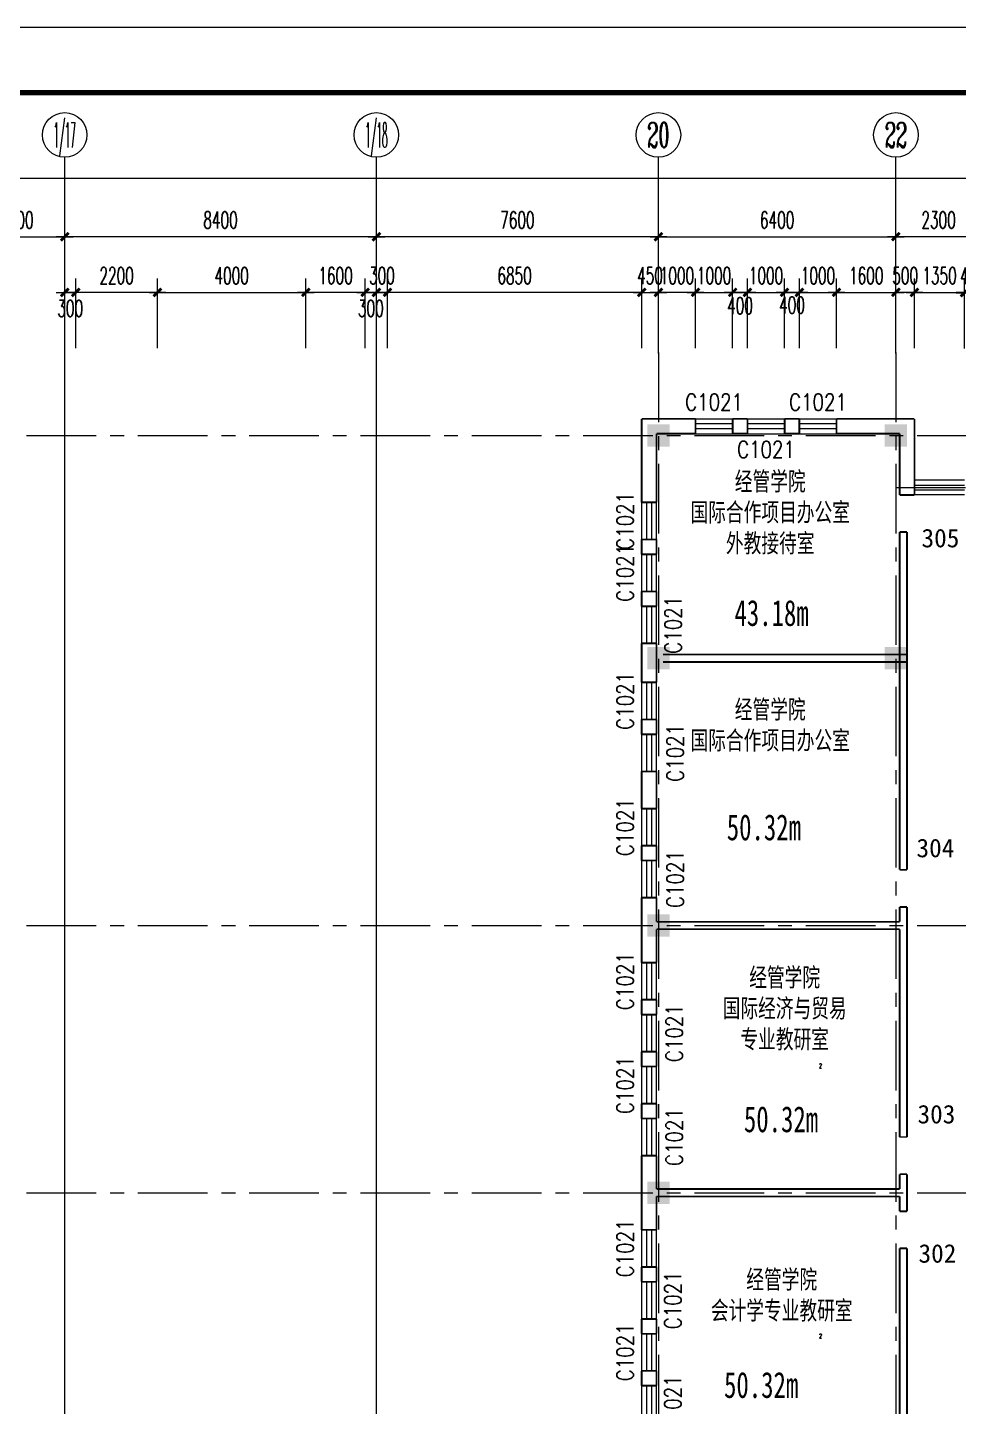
# Model space of a CAD drawing. Extents: x 2719331 to 3465925, y -270324 to -167476.
# Drawn here: x 3065738 to 3090823, y -206159 to -169011 of the extents above; entities that cross this region are included whole.
import ezdxf
from ezdxf.enums import TextEntityAlignment as Align

# ---------------------------------------------------------------- set-up
doc = ezdxf.new("R2010")
doc.units = 0
doc.header["$LTSCALE"] = 1500
doc.header["$MEASUREMENT"] = 0
doc.linetypes.add('CENTER', pattern=[2, 1.25, -0.25, 0.25, -0.25])
doc.layers.get('0').update_dxf_attribs({"linetype": 'CONTINUOUS', "lineweight": 0})
doc.layers.get('DEFPOINTS').update_dxf_attribs({"linetype": 'CONTINUOUS', "lineweight": 5})
for name, color, linetype, lineweight in [('AXIS', 7, 'CONTINUOUS', 5), ('AXIS_TEXT', 7, 'CONTINUOUS', 5), ('COLUMN', 7, 'CONTINUOUS', 5), ('DOTE', 7, 'CENTER', 5), ('PUB_TEXT', 7, 'CONTINUOUS', 5), ('U型玻璃', 7, 'CONTINUOUS', 5), ('WALL', 7, 'CONTINUOUS', 5), ('WINDOW', 7, 'CONTINUOUS', 5), ('WINDOW_TEXT', 7, 'CONTINUOUS', 5), ('我的', 7, 'CONTINUOUS', 5)]:
    doc.layers.add(name, color=color, linetype=linetype, lineweight=lineweight)
doc.layers.add('中文', color=4, linetype='CONTINUOUS')
doc.layers.add('地面', color=250, linetype='CONTINUOUS')
doc.styles.add('_SIMPLEX', font='SIMPLEX.shx', dxfattribs={"width": 0.6})
doc.styles.add('COMPLEX', font='COMPLEX')
doc.styles.add('DIM_FONT', font='romans.shx', dxfattribs={"width": 0.6})
doc.styles.add('HZ4', font='SimSun.ttf', dxfattribs={"width": 0.7, "height": 700})
doc.styles.add('SIMPLEX', font='SIMPLEX.SHX', dxfattribs={"width": 0.6})
doc.styles.get("Standard").update_dxf_attribs({"font": 'SIMHEI.TTF', "height": 1.2})
doc.dimstyles.new('DIMN150', dxfattribs={"dimscale": 1.5, "dimtxt": 300, "dimasz": 1, "dimexe": 250, "dimexo": 300, "dimgap": 150, "dimtad": 1, "dimdec": 0, "dimdsep": 46, "dimtxsty": 'DIM_FONT', "dimblk": '_DIMX', "dimcen": 2.5, "dimdle": 0.3, "dimclrd": 7, "dimclre": 256, "dimclrt": 256, "dimadec": 0, "dimazin": 0, "dimtfac": 1, "dimtdec": 0, "dimtix": 1, "dimtmove": 2, "dimatfit": 3, "dimldrblk": '_DIMX', "dimfxl": 1, "dimtvp": 1, "dimtolj": 1, "dimtzin": 0, "dimlwd": -1, "dimlwe": -1, "dimarcsym": 0})

# ---------------------------------------------------------------- blocks, each defined once
blk = doc.blocks.new('_FZH')
blk.add_solid([(0.5, -0.5), (-0.5, -0.5), (0.5, 0.5), (-0.5, 0.5)])
blk = doc.blocks.new('_WBLK')
for p, q in [((-0.5, 0.5), (0.5, 0.5)), ((0.5, 0.167), (-0.5, 0.167)), ((0.5, -0.167), (-0.5, -0.167)), ((-0.5, -0.5), (0.5, -0.5))]:
    blk.add_line(p, q)
at = {"layer": 'WINDOW_TEXT', "style": 'SIMPLEX', "flags": 9}
blk.add_attdef('A', text='', height=1, dxfattribs=at).set_placement((0, 1.5), align=Align.MIDDLE)
blk = doc.blocks.new('_AXISO')
blk.add_circle((0, 0), 0.5)
at = {"layer": 'AXIS_TEXT', "style": 'COMPLEX', "width": 1.041667}
blk.add_attdef('A', text='', height=0.56, dxfattribs=at).set_placement((-0.25, -0.28), (0.25, -0.28), align=Align.FIT)
blk = doc.blocks.new('_DIMX')
blk.add_line((-150, 0), (150, 0))
at = {"const_width": 50}
blk.add_lwpolyline([(-70, -70), (70, 70)], dxfattribs=at)
blk = doc.blocks.new('*D1503')
at = {"layer": 'DEFPOINTS', "color": 0, "lineweight": 25}
for p in [(3089138, -174645), (3082739, -177795), (3089138, -177795)]:
    blk.add_point(p, dxfattribs=at)
at = {"layer": '我的'}
for p, q in [((3082739, -177345), (3082739, -174270)), ((3089138, -177345), (3089138, -174270))]:
    blk.add_line(p, q, dxfattribs=at)
at = {"layer": '我的', "color": 7}
blk.add_line((3082740, -174645), (3089137, -174645), dxfattribs=at)
at = {"layer": '我的', "color": 7, "xscale": 1.5, "yscale": 1.5, "zscale": 1.5, "rotation": 180}
blk.add_blockref('_DIMX', (3082739, -174645), dxfattribs=at)
at = {"layer": '我的', "color": 7, "xscale": 1.5, "yscale": 1.5, "zscale": 1.5}
blk.add_blockref('_DIMX', (3089138, -174645), dxfattribs=at)
at = {"layer": '我的', "lineweight": 0, "insert": (3085938, -174195), "char_height": 450, "attachment_point": 5, "style": 'DIM_FONT'}
blk.add_mtext('\\A1;6400', dxfattribs=at)
blk = doc.blocks.new('*D1511')
at = {"layer": 'DEFPOINTS', "color": 0, "lineweight": 25}
for p in [(3120689, -173066), (3120689, -177412), (3063338, -177636)]:
    blk.add_point(p, dxfattribs=at)
at = {"layer": '我的'}
for p, q in [((3063338, -177186), (3063338, -172691)), ((3120689, -176962), (3120689, -172691))]:
    blk.add_line(p, q, dxfattribs=at)
at = {"layer": '我的', "color": 7}
blk.add_line((3063340, -173066), (3120687, -173066), dxfattribs=at)
at = {"layer": '我的', "color": 7, "xscale": 1.5, "yscale": 1.5, "zscale": 1.5, "rotation": 180}
blk.add_blockref('_DIMX', (3063338, -173066), dxfattribs=at)
at = {"layer": '我的', "color": 7, "xscale": 1.5, "yscale": 1.5, "zscale": 1.5}
blk.add_blockref('_DIMX', (3120689, -173066), dxfattribs=at)
at = {"layer": '我的', "lineweight": 0, "insert": (3093466, -172478), "char_height": 450, "attachment_point": 5, "style": 'DIM_FONT'}
blk.add_mtext('\\A1;57350', dxfattribs=at)
blk = doc.blocks.new('*D1513')
at = {"layer": 'DEFPOINTS', "color": 0, "lineweight": 25}
for p in [(3082738, -176145), (3082288, -178095), (3082738, -178095)]:
    blk.add_point(p, dxfattribs=at)
at = {"layer": '我的'}
for p, q in [((3082288, -177645), (3082288, -175770)), ((3082738, -177645), (3082738, -175770))]:
    blk.add_line(p, q, dxfattribs=at)
at = {"layer": '我的', "color": 7}
for p, q in [((3082287, -176145), (3082285, -176145)), ((3082288, -176145), (3082738, -176145)), ((3082740, -176145), (3082741, -176145))]:
    blk.add_line(p, q, dxfattribs=at)
at = {"layer": '我的', "color": 7, "xscale": 1.5, "yscale": 1.5, "zscale": 1.5}
blk.add_blockref('_DIMX', (3082288, -176145), dxfattribs=at)
at = {"layer": '我的', "color": 7, "xscale": 1.5, "yscale": 1.5, "zscale": 1.5, "rotation": 180}
blk.add_blockref('_DIMX', (3082738, -176145), dxfattribs=at)
at = {"layer": '我的', "lineweight": 0, "insert": (3082513, -175695), "char_height": 450, "attachment_point": 5, "style": 'DIM_FONT'}
blk.add_mtext('\\A1;450', dxfattribs=at)
blk = doc.blocks.new('*D1514')
at = {"layer": 'DEFPOINTS', "color": 0, "lineweight": 25}
for p in [(3084738, -176145), (3083738, -178095), (3084738, -178095)]:
    blk.add_point(p, dxfattribs=at)
at = {"layer": '我的'}
for p, q in [((3083738, -177645), (3083738, -175770)), ((3084738, -177645), (3084738, -175770))]:
    blk.add_line(p, q, dxfattribs=at)
at = {"layer": '我的', "color": 7}
for p, q in [((3083737, -176145), (3083735, -176145)), ((3083738, -176145), (3084738, -176145)), ((3084740, -176145), (3084741, -176145))]:
    blk.add_line(p, q, dxfattribs=at)
at = {"layer": '我的', "color": 7, "xscale": 1.5, "yscale": 1.5, "zscale": 1.5}
blk.add_blockref('_DIMX', (3083738, -176145), dxfattribs=at)
at = {"layer": '我的', "color": 7, "xscale": 1.5, "yscale": 1.5, "zscale": 1.5, "rotation": 180}
blk.add_blockref('_DIMX', (3084738, -176145), dxfattribs=at)
at = {"layer": '我的', "lineweight": 0, "insert": (3084238, -175695), "char_height": 450, "attachment_point": 5, "style": 'DIM_FONT'}
blk.add_mtext('\\A1;1000', dxfattribs=at)
blk = doc.blocks.new('*D1515')
at = {"layer": 'DEFPOINTS', "color": 0, "lineweight": 25}
for p in [(3085138, -176145), (3084738, -178095), (3085138, -178095)]:
    blk.add_point(p, dxfattribs=at)
at = {"layer": '我的'}
for p, q in [((3084738, -177645), (3084738, -175770)), ((3085138, -177645), (3085138, -175770))]:
    blk.add_line(p, q, dxfattribs=at)
at = {"layer": '我的', "color": 7}
for p, q in [((3084737, -176145), (3084735, -176145)), ((3084738, -176145), (3085138, -176145)), ((3085140, -176145), (3085141, -176145))]:
    blk.add_line(p, q, dxfattribs=at)
at = {"layer": '我的', "color": 7, "xscale": 1.5, "yscale": 1.5, "zscale": 1.5}
blk.add_blockref('_DIMX', (3084738, -176145), dxfattribs=at)
at = {"layer": '我的', "color": 7, "xscale": 1.5, "yscale": 1.5, "zscale": 1.5, "rotation": 180}
blk.add_blockref('_DIMX', (3085138, -176145), dxfattribs=at)
at = {"layer": '我的', "lineweight": 0, "insert": (3084938, -176505), "char_height": 450, "attachment_point": 5, "style": 'DIM_FONT'}
blk.add_mtext('\\A1;400', dxfattribs=at)
blk = doc.blocks.new('*D1516')
at = {"layer": 'DEFPOINTS', "color": 0, "lineweight": 25}
for p in [(3086138, -176145), (3085138, -178095), (3086138, -178095)]:
    blk.add_point(p, dxfattribs=at)
at = {"layer": '我的'}
for p, q in [((3085138, -177645), (3085138, -175770)), ((3086138, -177645), (3086138, -175770))]:
    blk.add_line(p, q, dxfattribs=at)
at = {"layer": '我的', "color": 7}
for p, q in [((3085137, -176145), (3085135, -176145)), ((3085138, -176145), (3086138, -176145)), ((3086140, -176145), (3086141, -176145))]:
    blk.add_line(p, q, dxfattribs=at)
at = {"layer": '我的', "color": 7, "xscale": 1.5, "yscale": 1.5, "zscale": 1.5}
blk.add_blockref('_DIMX', (3085138, -176145), dxfattribs=at)
at = {"layer": '我的', "color": 7, "xscale": 1.5, "yscale": 1.5, "zscale": 1.5, "rotation": 180}
blk.add_blockref('_DIMX', (3086138, -176145), dxfattribs=at)
at = {"layer": '我的', "lineweight": 0, "insert": (3085638, -175695), "char_height": 450, "attachment_point": 5, "style": 'DIM_FONT'}
blk.add_mtext('\\A1;1000', dxfattribs=at)
blk = doc.blocks.new('*D1517')
at = {"layer": 'DEFPOINTS', "color": 0, "lineweight": 25}
for p in [(3086538, -176145), (3086138, -178095), (3086538, -178095)]:
    blk.add_point(p, dxfattribs=at)
at = {"layer": '我的'}
for p, q in [((3086138, -177645), (3086138, -175770)), ((3086538, -177645), (3086538, -175770))]:
    blk.add_line(p, q, dxfattribs=at)
at = {"layer": '我的', "color": 7}
for p, q in [((3086137, -176145), (3086135, -176145)), ((3086138, -176145), (3086538, -176145)), ((3086540, -176145), (3086541, -176145))]:
    blk.add_line(p, q, dxfattribs=at)
at = {"layer": '我的', "color": 7, "xscale": 1.5, "yscale": 1.5, "zscale": 1.5}
blk.add_blockref('_DIMX', (3086138, -176145), dxfattribs=at)
at = {"layer": '我的', "color": 7, "xscale": 1.5, "yscale": 1.5, "zscale": 1.5, "rotation": 180}
blk.add_blockref('_DIMX', (3086538, -176145), dxfattribs=at)
at = {"layer": '我的', "lineweight": 0, "insert": (3086338, -176489), "char_height": 450, "attachment_point": 5, "style": 'DIM_FONT'}
blk.add_mtext('\\A1;400', dxfattribs=at)
blk = doc.blocks.new('*D1518')
at = {"layer": 'DEFPOINTS', "color": 0, "lineweight": 25}
for p in [(3087538, -176145), (3086538, -178095), (3087538, -178095)]:
    blk.add_point(p, dxfattribs=at)
at = {"layer": '我的'}
for p, q in [((3086538, -177645), (3086538, -175770)), ((3087538, -177645), (3087538, -175770))]:
    blk.add_line(p, q, dxfattribs=at)
at = {"layer": '我的', "color": 7}
for p, q in [((3086537, -176145), (3086535, -176145)), ((3086538, -176145), (3087538, -176145)), ((3087540, -176145), (3087541, -176145))]:
    blk.add_line(p, q, dxfattribs=at)
at = {"layer": '我的', "color": 7, "xscale": 1.5, "yscale": 1.5, "zscale": 1.5}
blk.add_blockref('_DIMX', (3086538, -176145), dxfattribs=at)
at = {"layer": '我的', "color": 7, "xscale": 1.5, "yscale": 1.5, "zscale": 1.5, "rotation": 180}
blk.add_blockref('_DIMX', (3087538, -176145), dxfattribs=at)
at = {"layer": '我的', "lineweight": 0, "insert": (3087038, -175695), "char_height": 450, "attachment_point": 5, "style": 'DIM_FONT'}
blk.add_mtext('\\A1;1000', dxfattribs=at)
blk = doc.blocks.new('*D1519')
at = {"layer": 'DEFPOINTS', "color": 0, "lineweight": 25}
for p in [(3089138, -176145), (3087538, -178095), (3089138, -178095)]:
    blk.add_point(p, dxfattribs=at)
at = {"layer": '我的'}
for p, q in [((3087538, -177645), (3087538, -175770)), ((3089138, -177645), (3089138, -175770))]:
    blk.add_line(p, q, dxfattribs=at)
at = {"layer": '我的', "color": 7}
blk.add_line((3087540, -176145), (3089137, -176145), dxfattribs=at)
at = {"layer": '我的', "color": 7, "xscale": 1.5, "yscale": 1.5, "zscale": 1.5, "rotation": 180}
blk.add_blockref('_DIMX', (3087538, -176145), dxfattribs=at)
at = {"layer": '我的', "color": 7, "xscale": 1.5, "yscale": 1.5, "zscale": 1.5}
blk.add_blockref('_DIMX', (3089138, -176145), dxfattribs=at)
at = {"layer": '我的', "lineweight": 0, "insert": (3088338, -175695), "char_height": 450, "attachment_point": 5, "style": 'DIM_FONT'}
blk.add_mtext('\\A1;1600', dxfattribs=at)
blk = doc.blocks.new('*D1550')
at = {"layer": 'DEFPOINTS', "color": 0, "lineweight": 25}
for p in [(3082738, -176145), (3082738, -178095), (3083738, -178095)]:
    blk.add_point(p, dxfattribs=at)
at = {"layer": '我的'}
for p, q in [((3082738, -177645), (3082738, -175770)), ((3083738, -177645), (3083738, -175770))]:
    blk.add_line(p, q, dxfattribs=at)
at = {"layer": '我的', "color": 7}
for p, q in [((3082737, -176145), (3082735, -176145)), ((3083738, -176145), (3082738, -176145)), ((3083740, -176145), (3083741, -176145))]:
    blk.add_line(p, q, dxfattribs=at)
at = {"layer": '我的', "color": 7, "xscale": 1.5, "yscale": 1.5, "zscale": 1.5}
blk.add_blockref('_DIMX', (3082738, -176145), dxfattribs=at)
at = {"layer": '我的', "color": 7, "xscale": 1.5, "yscale": 1.5, "zscale": 1.5, "rotation": 180}
blk.add_blockref('_DIMX', (3083738, -176145), dxfattribs=at)
at = {"layer": '我的', "lineweight": 0, "insert": (3083238, -175695), "char_height": 450, "attachment_point": 5, "style": 'DIM_FONT'}
blk.add_mtext('\\A1;1000', dxfattribs=at)
blk = doc.blocks.new('*D1558')
at = {"layer": 'DEFPOINTS', "color": 0, "lineweight": 25}
for p in [(3089138, -174645), (3089138, -177795), (3091439, -177795)]:
    blk.add_point(p, dxfattribs=at)
at = {"layer": '我的'}
for p, q in [((3089138, -177345), (3089138, -174270)), ((3091439, -177345), (3091439, -174270))]:
    blk.add_line(p, q, dxfattribs=at)
at = {"layer": '我的', "color": 7}
blk.add_line((3091437, -174645), (3089140, -174645), dxfattribs=at)
at = {"layer": '我的', "color": 7, "xscale": 1.5, "yscale": 1.5, "zscale": 1.5, "rotation": 180}
blk.add_blockref('_DIMX', (3089138, -174645), dxfattribs=at)
at = {"layer": '我的', "color": 7, "xscale": 1.5, "yscale": 1.5, "zscale": 1.5}
blk.add_blockref('_DIMX', (3091439, -174645), dxfattribs=at)
at = {"layer": '我的', "lineweight": 0, "insert": (3090288, -174195), "char_height": 450, "attachment_point": 5, "style": 'DIM_FONT'}
blk.add_mtext('\\A1;2300', dxfattribs=at)
blk = doc.blocks.new('*D1209')
at = {"layer": 'DEFPOINTS', "color": 0, "lineweight": 25}
for p in [(3089139, -176145), (3089139, -178095), (3089639, -178095)]:
    blk.add_point(p, dxfattribs=at)
at = {"layer": '我的'}
for p, q in [((3089139, -177645), (3089139, -175770)), ((3089639, -177645), (3089639, -175770))]:
    blk.add_line(p, q, dxfattribs=at)
at = {"layer": '我的', "color": 7}
for p, q in [((3089137, -176145), (3089136, -176145)), ((3089639, -176145), (3089139, -176145)), ((3089640, -176145), (3089642, -176145))]:
    blk.add_line(p, q, dxfattribs=at)
at = {"layer": '我的', "color": 7, "xscale": 1.5, "yscale": 1.5, "zscale": 1.5}
blk.add_blockref('_DIMX', (3089139, -176145), dxfattribs=at)
at = {"layer": '我的', "color": 7, "xscale": 1.5, "yscale": 1.5, "zscale": 1.5, "rotation": 180}
blk.add_blockref('_DIMX', (3089639, -176145), dxfattribs=at)
at = {"layer": '我的', "lineweight": 0, "insert": (3089389, -175695), "char_height": 450, "attachment_point": 5, "style": 'DIM_FONT'}
blk.add_mtext('\\A1;500', dxfattribs=at)
blk = doc.blocks.new('*D1210')
at = {"layer": 'DEFPOINTS', "color": 0, "lineweight": 25}
for p in [(3090989, -176145), (3089639, -178095), (3090989, -178103)]:
    blk.add_point(p, dxfattribs=at)
at = {"layer": '我的'}
for p, q in [((3089639, -177645), (3089639, -175770)), ((3090989, -177653), (3090989, -175770))]:
    blk.add_line(p, q, dxfattribs=at)
at = {"layer": '我的', "color": 7}
for p, q in [((3089637, -176145), (3089636, -176145)), ((3089639, -176145), (3090989, -176145)), ((3090990, -176145), (3090992, -176145))]:
    blk.add_line(p, q, dxfattribs=at)
at = {"layer": '我的', "color": 7, "xscale": 1.5, "yscale": 1.5, "zscale": 1.5}
blk.add_blockref('_DIMX', (3089639, -176145), dxfattribs=at)
at = {"layer": '我的', "color": 7, "xscale": 1.5, "yscale": 1.5, "zscale": 1.5, "rotation": 180}
blk.add_blockref('_DIMX', (3090989, -176145), dxfattribs=at)
at = {"layer": '我的', "lineweight": 0, "insert": (3090314, -175695), "char_height": 450, "attachment_point": 5, "style": 'DIM_FONT'}
blk.add_mtext('\\A1;1350', dxfattribs=at)
blk = doc.blocks.new('*D1211')
at = {"layer": 'DEFPOINTS', "color": 0, "lineweight": 25}
for p in [(3090989, -176153), (3090989, -178103), (3091439, -178103)]:
    blk.add_point(p, dxfattribs=at)
at = {"layer": '我的'}
for p, q in [((3090989, -177653), (3090989, -175778)), ((3091439, -177653), (3091439, -175778))]:
    blk.add_line(p, q, dxfattribs=at)
at = {"layer": '我的', "color": 7}
for p, q in [((3090987, -176153), (3090986, -176153)), ((3091439, -176153), (3090989, -176153)), ((3091440, -176153), (3091442, -176153))]:
    blk.add_line(p, q, dxfattribs=at)
at = {"layer": '我的', "color": 7, "xscale": 1.5, "yscale": 1.5, "zscale": 1.5}
blk.add_blockref('_DIMX', (3090989, -176153), dxfattribs=at)
at = {"layer": '我的', "color": 7, "xscale": 1.5, "yscale": 1.5, "zscale": 1.5, "rotation": 180}
blk.add_blockref('_DIMX', (3091439, -176153), dxfattribs=at)
at = {"layer": '我的', "lineweight": 0, "insert": (3091214, -175703), "char_height": 450, "attachment_point": 5, "style": 'DIM_FONT'}
blk.add_mtext('\\A1;450', dxfattribs=at)
blk = doc.blocks.new('*D787')
at = {"layer": 'DEFPOINTS', "color": 0, "lineweight": 25}
for p in [(3066738, -174645), (3064138, -177795), (3066738, -177795)]:
    blk.add_point(p, dxfattribs=at)
at = {"layer": '我的'}
for p, q in [((3064138, -177345), (3064138, -174270)), ((3066738, -177345), (3066738, -174270))]:
    blk.add_line(p, q, dxfattribs=at)
at = {"layer": '我的', "color": 7}
blk.add_line((3064140, -174645), (3066737, -174645), dxfattribs=at)
at = {"layer": '我的', "color": 7, "xscale": 1.5, "yscale": 1.5, "zscale": 1.5, "rotation": 180}
blk.add_blockref('_DIMX', (3064138, -174645), dxfattribs=at)
at = {"layer": '我的', "color": 7, "xscale": 1.5, "yscale": 1.5, "zscale": 1.5}
blk.add_blockref('_DIMX', (3066738, -174645), dxfattribs=at)
at = {"layer": '我的', "lineweight": 0, "insert": (3065438, -174195), "char_height": 450, "attachment_point": 5, "style": 'DIM_FONT'}
blk.add_mtext('\\A1;2600', dxfattribs=at)
blk = doc.blocks.new('*D788')
at = {"layer": 'DEFPOINTS', "color": 0, "lineweight": 25}
for p in [(3075438, -176145), (3075438, -178095), (3082288, -178095)]:
    blk.add_point(p, dxfattribs=at)
at = {"layer": '我的'}
for p, q in [((3075438, -177645), (3075438, -175770)), ((3082288, -177645), (3082288, -175770))]:
    blk.add_line(p, q, dxfattribs=at)
at = {"layer": '我的', "color": 7}
blk.add_line((3082287, -176145), (3075440, -176145), dxfattribs=at)
at = {"layer": '我的', "color": 7, "xscale": 1.5, "yscale": 1.5, "zscale": 1.5}
for p, rotation in [((3075438, -176145), 179.9999999999902), ((3082288, -176145), 359.9999999999902)]:
    blk.add_blockref('_DIMX', p, dxfattribs=dict(at, rotation=rotation))
at = {"layer": '我的', "lineweight": 0, "insert": (3078863, -175695), "char_height": 450, "attachment_point": 5, "style": 'DIM_FONT'}
blk.add_mtext('\\A1;6850', dxfattribs=at)
blk = doc.blocks.new('*D789')
at = {"layer": 'DEFPOINTS', "color": 0, "lineweight": 25}
for p in [(3073238, -176145), (3069238, -178095), (3073238, -178095)]:
    blk.add_point(p, dxfattribs=at)
at = {"layer": '我的'}
for p, q in [((3069238, -177645), (3069238, -175770)), ((3073238, -177645), (3073238, -175770))]:
    blk.add_line(p, q, dxfattribs=at)
at = {"layer": '我的', "color": 7}
blk.add_line((3069240, -176145), (3073237, -176145), dxfattribs=at)
at = {"layer": '我的', "color": 7, "xscale": 1.5, "yscale": 1.5, "zscale": 1.5, "rotation": 180}
blk.add_blockref('_DIMX', (3069238, -176145), dxfattribs=at)
at = {"layer": '我的', "color": 7, "xscale": 1.5, "yscale": 1.5, "zscale": 1.5}
blk.add_blockref('_DIMX', (3073238, -176145), dxfattribs=at)
at = {"layer": '我的', "lineweight": 0, "insert": (3071238, -175695), "char_height": 450, "attachment_point": 5, "style": 'DIM_FONT'}
blk.add_mtext('\\A1;4000', dxfattribs=at)
blk = doc.blocks.new('*D790')
at = {"layer": 'DEFPOINTS', "color": 0, "lineweight": 25}
for p in [(3066738, -176145), (3066738, -178095), (3067038, -178095)]:
    blk.add_point(p, dxfattribs=at)
at = {"layer": '我的'}
for p, q in [((3066738, -177645), (3066738, -175770)), ((3067038, -177645), (3067038, -175770))]:
    blk.add_line(p, q, dxfattribs=at)
at = {"layer": '我的', "color": 7}
for p, q in [((3066737, -176145), (3066735, -176145)), ((3067038, -176145), (3066738, -176145)), ((3067040, -176145), (3067041, -176145))]:
    blk.add_line(p, q, dxfattribs=at)
at = {"layer": '我的', "color": 7, "xscale": 1.5, "yscale": 1.5, "zscale": 1.5}
for p, rotation in [((3066738, -176145), 0.0007929810686319507), ((3067038, -176145), 180.0007929810687)]:
    blk.add_blockref('_DIMX', p, dxfattribs=dict(at, rotation=rotation))
at = {"layer": '我的', "lineweight": 0, "insert": (3066888, -176577), "char_height": 450, "attachment_point": 5, "rotation": 0.0008, "style": 'DIM_FONT'}
blk.add_mtext('\\A1;300', dxfattribs=at)
blk = doc.blocks.new('*D791')
at = {"layer": 'DEFPOINTS', "color": 0, "lineweight": 25}
for p in [(3067038, -176145), (3067038, -178095), (3069238, -178095)]:
    blk.add_point(p, dxfattribs=at)
at = {"layer": '我的'}
for p, q in [((3067038, -177645), (3067038, -175770)), ((3069238, -177645), (3069238, -175770))]:
    blk.add_line(p, q, dxfattribs=at)
at = {"layer": '我的', "color": 7}
blk.add_line((3069237, -176145), (3067040, -176145), dxfattribs=at)
at = {"layer": '我的', "color": 7, "xscale": 1.5, "yscale": 1.5, "zscale": 1.5}
for p, rotation in [((3067038, -176145), 179.9999958424013), ((3069238, -176145), 359.9999958424013)]:
    blk.add_blockref('_DIMX', p, dxfattribs=dict(at, rotation=rotation))
at = {"layer": '我的', "lineweight": 0, "insert": (3068138, -175695), "char_height": 450, "attachment_point": 5, "rotation": 360, "style": 'DIM_FONT'}
blk.add_mtext('\\A1;2200', dxfattribs=at)
blk = doc.blocks.new('*D792')
at = {"layer": 'DEFPOINTS', "color": 0, "lineweight": 25}
for p in [(3073238, -176145), (3073238, -178095), (3074838, -178095)]:
    blk.add_point(p, dxfattribs=at)
at = {"layer": '我的'}
for p, q in [((3073238, -177645), (3073238, -175770)), ((3074838, -177645), (3074838, -175770))]:
    blk.add_line(p, q, dxfattribs=at)
at = {"layer": '我的', "color": 7}
blk.add_line((3074837, -176145), (3073240, -176145), dxfattribs=at)
at = {"layer": '我的', "color": 7, "xscale": 1.5, "yscale": 1.5, "zscale": 1.5}
for p, rotation in [((3073238, -176145), 179.9999999999833), ((3074838, -176145), 359.9999999999833)]:
    blk.add_blockref('_DIMX', p, dxfattribs=dict(at, rotation=rotation))
at = {"layer": '我的', "lineweight": 0, "insert": (3074038, -175695), "char_height": 450, "attachment_point": 5, "style": 'DIM_FONT'}
blk.add_mtext('\\A1;1600', dxfattribs=at)
blk = doc.blocks.new('*D793')
at = {"layer": 'DEFPOINTS', "color": 0, "lineweight": 25}
for p in [(3075138, -176145), (3074838, -178095), (3075138, -178095)]:
    blk.add_point(p, dxfattribs=at)
at = {"layer": '我的'}
for p, q in [((3074838, -177645), (3074838, -175770)), ((3075138, -177645), (3075138, -175770))]:
    blk.add_line(p, q, dxfattribs=at)
at = {"layer": '我的', "color": 7}
for p, q in [((3074837, -176145), (3074835, -176145)), ((3074838, -176145), (3075138, -176145)), ((3075140, -176145), (3075141, -176145))]:
    blk.add_line(p, q, dxfattribs=at)
at = {"layer": '我的', "color": 7, "xscale": 1.5, "yscale": 1.5, "zscale": 1.5}
blk.add_blockref('_DIMX', (3074838, -176145), dxfattribs=at)
at = {"layer": '我的', "color": 7, "xscale": 1.5, "yscale": 1.5, "zscale": 1.5, "rotation": 180}
blk.add_blockref('_DIMX', (3075138, -176145), dxfattribs=at)
at = {"layer": '我的', "lineweight": 0, "insert": (3074988, -176577), "char_height": 450, "attachment_point": 5, "style": 'DIM_FONT'}
blk.add_mtext('\\A1;300', dxfattribs=at)
blk = doc.blocks.new('*D794')
at = {"layer": 'DEFPOINTS', "color": 0, "lineweight": 25}
for p in [(3075138, -176145), (3075138, -178095), (3075438, -178095)]:
    blk.add_point(p, dxfattribs=at)
at = {"layer": '我的'}
for p, q in [((3075138, -177645), (3075138, -175770)), ((3075438, -177645), (3075438, -175770))]:
    blk.add_line(p, q, dxfattribs=at)
at = {"layer": '我的', "color": 7}
for p, q in [((3075137, -176145), (3075135, -176145)), ((3075438, -176145), (3075138, -176145)), ((3075440, -176145), (3075441, -176145))]:
    blk.add_line(p, q, dxfattribs=at)
at = {"layer": '我的', "color": 7, "xscale": 1.5, "yscale": 1.5, "zscale": 1.5}
for p, rotation in [((3075138, -176145), 359.9999999998888), ((3075438, -176145), 179.9999999998889)]:
    blk.add_blockref('_DIMX', p, dxfattribs=dict(at, rotation=rotation))
at = {"layer": '我的', "lineweight": 0, "insert": (3075288, -175695), "char_height": 450, "attachment_point": 5, "style": 'DIM_FONT'}
blk.add_mtext('\\A1;300', dxfattribs=at)
blk = doc.blocks.new('*D795')
at = {"layer": 'DEFPOINTS', "color": 0, "lineweight": 25}
for p in [(3075138, -174645), (3075138, -177795), (3082738, -177795)]:
    blk.add_point(p, dxfattribs=at)
at = {"layer": '我的'}
for p, q in [((3075138, -177345), (3075138, -174270)), ((3082738, -177345), (3082738, -174270))]:
    blk.add_line(p, q, dxfattribs=at)
at = {"layer": '我的', "color": 7}
blk.add_line((3082737, -174645), (3075140, -174645), dxfattribs=at)
at = {"layer": '我的', "color": 7, "xscale": 1.5, "yscale": 1.5, "zscale": 1.5, "rotation": 180}
blk.add_blockref('_DIMX', (3075138, -174645), dxfattribs=at)
at = {"layer": '我的', "color": 7, "xscale": 1.5, "yscale": 1.5, "zscale": 1.5}
blk.add_blockref('_DIMX', (3082738, -174645), dxfattribs=at)
at = {"layer": '我的', "lineweight": 0, "insert": (3078938, -174195), "char_height": 450, "attachment_point": 5, "style": 'DIM_FONT'}
blk.add_mtext('\\A1;7600', dxfattribs=at)
blk = doc.blocks.new('*D796')
at = {"layer": 'DEFPOINTS', "color": 0, "lineweight": 25}
for p in [(3066738, -174645), (3066738, -177795), (3075138, -177795)]:
    blk.add_point(p, dxfattribs=at)
at = {"layer": '我的'}
for p, q in [((3066738, -177345), (3066738, -174270)), ((3075138, -177345), (3075138, -174270))]:
    blk.add_line(p, q, dxfattribs=at)
at = {"layer": '我的', "color": 7}
blk.add_line((3075137, -174645), (3066740, -174645), dxfattribs=at)
at = {"layer": '我的', "color": 7, "xscale": 1.5, "yscale": 1.5, "zscale": 1.5, "rotation": 180}
blk.add_blockref('_DIMX', (3066738, -174645), dxfattribs=at)
at = {"layer": '我的', "color": 7, "xscale": 1.5, "yscale": 1.5, "zscale": 1.5}
blk.add_blockref('_DIMX', (3075138, -174645), dxfattribs=at)
at = {"layer": '我的', "lineweight": 0, "insert": (3070938, -174195), "char_height": 450, "attachment_point": 5, "style": 'DIM_FONT'}
blk.add_mtext('\\A1;8400', dxfattribs=at)

msp = doc.modelspace()

# ---------------------------------------------------------------- linework, layer by layer
at = {"layer": 'AXIS', "color": 250}
msp.add_lwpolyline([(3022485, -169010.7), (3022485, -270324.1), (3159205.6, -270324.1), (3159205.6, -169010.7)], close=True, dxfattribs=at)
at = {"layer": 'AXIS', "color": 0, "const_width": 140.2}
msp.add_lwpolyline([(3024237.9, -170763.5), (3024237.9, -268571.3), (3157452.7, -268571.3), (3157452.7, -170763.5)], close=True, dxfattribs=at)
at = {"layer": 'DOTE', "lineweight": 0}
for p, q in [((3082738.2, -177768.4), (3082738.2, -216274.1)), ((3089138.2, -177768.4), (3089138.2, -186002)), ((3089138.2, -177768.4), (3089138.2, -222501.7)), ((3056712.2, -180002), (3126057, -180002)), ((3089138.2, -181402), (3092938.2, -181402)), ((3056712.2, -193202), (3126057, -193202)), ((3056712.2, -200402), (3126057, -200402))]:
    msp.add_line(p, q, dxfattribs=at)
at = {"layer": 'U型玻璃', "lineweight": 0}
for p, q in [((3090988.2, -181202), (3089638.2, -181202)), ((3089638.2, -181335.3), (3090988.2, -181335.3)), ((3089638.2, -181468.7), (3090988.2, -181468.7)), ((3090988.2, -181602), (3089638.2, -181602))]:
    msp.add_line(p, q, dxfattribs=at)
at = {"layer": 'WALL', "lineweight": 0}
msp.add_line((3089438.2, -198902), (3089238.2, -198902), dxfattribs=at)
at = {"layer": 'WALL', "lineweight": 0, "const_width": 50}
for points in [[(3082288.2, -179552), (3083738.2, -179552)], [(3082288.2, -181802), (3082288.2, -179552)], [(3083738.2, -179552), (3083738.2, -179952)], [(3084738.2, -179552), (3084738.2, -179952)], [(3084738.2, -179552), (3085138.2, -179552)], [(3085138.2, -179552), (3085138.2, -179952)], [(3086138.2, -179552), (3086138.2, -179952)], [(3086138.2, -179552), (3086538.2, -179552)], [(3086538.2, -179552), (3086538.2, -179952)], [(3087538.2, -179552), (3087538.2, -179952)], [(3087538.2, -179552), (3089638.2, -179552)], [(3089638.2, -181602), (3089638.2, -179552)], [(3082688.2, -179952), (3083738.2, -179952)], [(3082688.2, -179952), (3082688.2, -181802)], [(3084738.2, -179952), (3085138.2, -179952)], [(3086138.2, -179952), (3086538.2, -179952)], [(3087538.2, -179952), (3089238.2, -179952)], [(3089238.2, -181602), (3089238.2, -179952)], [(3089638.2, -181202), (3089638.2, -181602)], [(3089638.2, -181602), (3089238.2, -181602)], [(3082288.2, -181802), (3082688.2, -181802)], [(3089438.2, -182602), (3089238.2, -182602)], [(3089238.2, -191702), (3089238.2, -182602)], [(3089438.2, -182602), (3089438.2, -191702)], [(3082288.2, -182802), (3082688.2, -182802)], [(3082288.2, -183202), (3082288.2, -182802)], [(3082688.2, -182802), (3082688.2, -183202)], [(3082288.2, -183202), (3082688.2, -183202)], [(3082288.2, -184202), (3082688.2, -184202)], [(3082288.2, -184602), (3082288.2, -184202)], [(3082688.2, -184202), (3082688.2, -184602)], [(3082688.2, -184602), (3082288.2, -184602)], [(3082288.2, -186652.1), (3082288.2, -185602)], [(3082688.2, -185602), (3082288.2, -185602)], [(3082688.2, -185602), (3082688.2, -186652.1)], [(3089415.5, -185902), (3082865.5, -185902)], [(3089415.5, -186102), (3082865.5, -186102)], [(3082288.2, -186652.1), (3082688.2, -186652.1)], [(3082288.2, -187652.1), (3082688.2, -187652.1)], [(3082288.2, -188052.1), (3082288.2, -187652.1)], [(3082688.2, -187652.1), (3082688.2, -188052.1)], [(3082288.2, -188052.1), (3082688.2, -188052.1)], [(3082288.2, -189052.1), (3082688.2, -189052.1)], [(3082288.2, -190052.1), (3082288.2, -189052.1)], [(3082688.2, -189052.1), (3082688.2, -190052.1)], [(3082688.2, -190052.1), (3082288.2, -190052.1)], [(3082688.2, -191052.1), (3082288.2, -191052.1)], [(3082288.2, -191452.1), (3082288.2, -191052.1)], [(3082688.2, -191052.1), (3082688.2, -191452.1)], [(3082688.2, -191452.1), (3082288.2, -191452.1)], [(3089438.2, -191702), (3089238.2, -191702)], [(3082688.2, -192452.1), (3082288.2, -192452.1)], [(3082288.2, -194202), (3082288.2, -192452.1)], [(3082688.2, -192452.1), (3082688.2, -193102)], [(3089438.2, -192702), (3089238.2, -192702)], [(3089238.2, -193102), (3089238.2, -192702)], [(3089438.2, -192702), (3089438.2, -198902)], [(3089238.2, -193102), (3082688.2, -193102)], [(3082688.2, -193302), (3082688.2, -194202)], [(3089238.2, -193302), (3082688.2, -193302)], [(3089238.2, -198902), (3089238.2, -193302)], [(3082688.2, -194202), (3082288.2, -194202)], [(3082688.2, -195202), (3082288.2, -195202)], [(3082288.2, -195602), (3082288.2, -195202)], [(3082688.2, -195202), (3082688.2, -195602)], [(3082688.2, -195602), (3082288.2, -195602)], [(3082688.2, -196602), (3082288.2, -196602)], [(3082288.2, -197002), (3082288.2, -196602)], [(3082688.2, -196602), (3082688.2, -197002)], [(3082688.2, -197002), (3082288.2, -197002)], [(3082688.2, -198002), (3082288.2, -198002)], [(3082288.2, -198402), (3082288.2, -198002)], [(3082688.2, -198002), (3082688.2, -198402)], [(3082688.2, -198402), (3082288.2, -198402)], [(3082688.2, -199402), (3082288.2, -199402)], [(3082288.2, -201402), (3082288.2, -199402)], [(3082688.2, -199402), (3082688.2, -200302)], [(3089438.2, -199902), (3089238.2, -199902)], [(3089238.2, -200302), (3089238.2, -199902)], [(3089438.2, -199902), (3089438.2, -200902)], [(3089238.2, -200302), (3082688.2, -200302)], [(3082688.2, -200502), (3082688.2, -201402)], [(3082688.2, -200502), (3089238.2, -200502)], [(3089238.2, -200902), (3089238.2, -200502)], [(3089438.2, -200902), (3089238.2, -200902)], [(3082688.2, -201402), (3082288.2, -201402)], [(3089438.2, -201902), (3089238.2, -201902)], [(3089238.2, -207502), (3089238.2, -201902)], [(3089438.2, -208102.1), (3089438.2, -201902)], [(3082688.2, -202402), (3082288.2, -202402)], [(3082288.2, -202802), (3082288.2, -202402)], [(3082688.2, -202402), (3082688.2, -202802)], [(3082688.2, -202802), (3082288.2, -202802)], [(3082688.2, -203802), (3082288.2, -203802)], [(3082288.2, -204202), (3082288.2, -203802)], [(3082688.2, -203802), (3082688.2, -204202)], [(3082688.2, -204202), (3082288.2, -204202)], [(3082688.2, -205202), (3082288.2, -205202)], [(3082288.2, -205602), (3082288.2, -205202)], [(3082688.2, -205202), (3082688.2, -205602)], [(3082688.2, -205602), (3082288.2, -205602)]]:
    msp.add_lwpolyline(points, dxfattribs=at)
at = {"layer": '我的', "lineweight": 0}
for p, q in [((3066738.3, -177795.3), (3066738.2, -172502.4)), ((3075138.3, -177795.3), (3075138.2, -172502.4)), ((3082738.6, -177795.3), (3082738.5, -172502.4)), ((3089138.6, -177795.3), (3089138.5, -172502.4)), ((3066738.2, -222297.7), (3066738.2, -175313.3)), ((3075138.2, -218502), (3075138.2, -176145.3))]:
    msp.add_line(p, q, dxfattribs=at)

# ---------------------------------------------------------------- block references
at = {"layer": 'AXIS', "lineweight": 0}
ref = msp.add_blockref('_AXISO', (3066738.2, -171902.4), dxfattribs=dict(at, xscale=1200, yscale=1200, zscale=1200))
ref.add_attrib('A', '1/17', dxfattribs={"layer": 'AXIS_TEXT', "height": 672, "style": 'COMPLEX', "width": 0.284091}).set_placement((3066438.2, -172238.4), (3067038.2, -172238.4), align=Align.FIT)
ref = msp.add_blockref('_AXISO', (3075138.2, -171902.4), dxfattribs=dict(at, xscale=1200, yscale=1200, zscale=1200))
ref.add_attrib('A', '1/18', dxfattribs={"layer": 'AXIS_TEXT', "height": 672, "style": 'COMPLEX', "width": 0.284091}).set_placement((3074838.2, -172238.4), (3075438.2, -172238.4), align=Align.FIT)
ref = msp.add_blockref('_AXISO', (3082738.5, -171902.4), dxfattribs=dict(at, xscale=1200, yscale=1200, zscale=1200))
ref.add_attrib('A', '20', dxfattribs={"layer": 'AXIS_TEXT', "height": 672, "style": 'COMPLEX', "width": 0.551471}).set_placement((3082438.5, -172238.4), (3083038.5, -172238.4), align=Align.FIT)
ref = msp.add_blockref('_AXISO', (3089138.5, -171902.4), dxfattribs=dict(at, xscale=1200, yscale=1200, zscale=1200))
ref.add_attrib('A', '22', dxfattribs={"layer": 'AXIS_TEXT', "height": 672, "style": 'COMPLEX', "width": 0.551471}).set_placement((3088838.5, -172238.4), (3089438.5, -172238.4), align=Align.FIT)
at = {"layer": 'COLUMN', "lineweight": 0, "yscale": 600, "zscale": 600}
for p, xscale in [((3082738.2, -180002), 600), ((3089138.2, -180002), -600), ((3082738.2, -186002), 600), ((3089138.2, -186002), -600), ((3082738.2, -193202), 600), ((3082738.2, -200402), 600)]:
    msp.add_blockref('_FZH', p, dxfattribs=dict(at, xscale=xscale))
at = {"layer": 'WINDOW', "lineweight": 0}
ref = msp.add_blockref('_WBLK', (3084238.2, -179752), dxfattribs=dict(at, xscale=1000, yscale=399.9991050352691, zscale=1000))
ref.add_attrib('A', 'C1021', dxfattribs={"layer": 'WINDOW_TEXT', "height": 450, "style": '_SIMPLEX', "width": 0.8, "flags": 8}).set_placement((3084238.2, -179102), align=Align.MIDDLE)
ref = msp.add_blockref('_WBLK', (3087038.2, -179752), dxfattribs=dict(at, xscale=1000, yscale=399.999105035793, zscale=1000))
ref.add_attrib('A', 'C1021', dxfattribs={"layer": 'WINDOW_TEXT', "height": 450, "style": '_SIMPLEX', "width": 0.8, "flags": 8}).set_placement((3087038.2, -179102), align=Align.MIDDLE)
ref = msp.add_blockref('_WBLK', (3085638.2, -179752), dxfattribs=dict(at, xscale=1000, yscale=399.999105035793, zscale=1000))
ref.add_attrib('A', 'C1021', dxfattribs={"layer": 'WINDOW_TEXT', "height": 450, "style": '_SIMPLEX', "width": 0.8, "flags": 8}).set_placement((3085638.2, -180378), align=Align.MIDDLE)
ref = msp.add_blockref('_WBLK', (3082488.2, -182302), dxfattribs=dict(at, xscale=1000, yscale=399.9999999902211, zscale=1000, rotation=90))
ref.add_attrib('A', 'C1021', dxfattribs={"layer": 'WINDOW_TEXT', "height": 450, "rotation": 90, "style": '_SIMPLEX', "width": 0.8, "flags": 8}).set_placement((3081838.2, -182302), align=Align.MIDDLE)
ref = msp.add_blockref('_WBLK', (3082488.2, -183702), dxfattribs=dict(at, xscale=1000, yscale=399.9999999906867, zscale=1000, rotation=90))
ref.add_attrib('A', 'C1021', dxfattribs={"layer": 'WINDOW_TEXT', "height": 450, "rotation": 90, "style": '_SIMPLEX', "width": 0.8, "flags": 8}).set_placement((3081838.2, -183702), align=Align.MIDDLE)
ref = msp.add_blockref('_WBLK', (3082488.2, -185102), dxfattribs=dict(at, xscale=1000, yscale=399.9999999236315, zscale=1000, rotation=90))
ref.add_attrib('A', 'C1021', dxfattribs={"layer": 'WINDOW_TEXT', "height": 450, "rotation": 90, "style": '_SIMPLEX', "width": 0.8, "flags": 8}).set_placement((3083133.2, -185102), align=Align.MIDDLE)
ref = msp.add_blockref('_WBLK', (3082488.2, -187152.1), dxfattribs=dict(at, xscale=1000, yscale=399.9999999236315, zscale=1000, rotation=90))
ref.add_attrib('A', 'C1021', dxfattribs={"layer": 'WINDOW_TEXT', "height": 450, "rotation": 90, "style": '_SIMPLEX', "width": 0.8, "flags": 8}).set_placement((3081838.2, -187152.1), align=Align.MIDDLE)
ref = msp.add_blockref('_WBLK', (3082488.2, -188552.1), dxfattribs=dict(at, xscale=1000, yscale=399.9999999236315, zscale=1000, rotation=90))
ref.add_attrib('A', 'C1021', dxfattribs={"layer": 'WINDOW_TEXT', "height": 450, "rotation": 90, "style": '_SIMPLEX', "width": 0.8, "flags": 8}).set_placement((3083189.7, -188552.1), align=Align.MIDDLE)
ref = msp.add_blockref('_WBLK', (3082488.2, -190552.1), dxfattribs=dict(at, xscale=1000, yscale=399.9999999236315, zscale=1000, rotation=90))
ref.add_attrib('A', 'C1021', dxfattribs={"layer": 'WINDOW_TEXT', "height": 450, "rotation": 90, "style": '_SIMPLEX', "width": 0.8, "flags": 8}).set_placement((3081838.2, -190552.1), align=Align.MIDDLE)
ref = msp.add_blockref('_WBLK', (3082488.2, -191952.1), dxfattribs=dict(at, xscale=1000, yscale=399.9999999236315, zscale=1000, rotation=90))
ref.add_attrib('A', 'C1021', dxfattribs={"layer": 'WINDOW_TEXT', "height": 450, "rotation": 90, "style": '_SIMPLEX', "width": 0.8, "flags": 8}).set_placement((3083189.7, -191952.1), align=Align.MIDDLE)
ref = msp.add_blockref('_WBLK', (3082488.2, -194702), dxfattribs=dict(at, xscale=1000, yscale=399.9999999236315, zscale=1000, rotation=90))
ref.add_attrib('A', 'C1021', dxfattribs={"layer": 'WINDOW_TEXT', "height": 450, "rotation": 90, "style": '_SIMPLEX', "width": 0.8, "flags": 8}).set_placement((3081838.2, -194702), align=Align.MIDDLE)
ref = msp.add_blockref('_WBLK', (3082488.2, -196102), dxfattribs=dict(at, xscale=1000, yscale=399.9999999236315, zscale=1000, rotation=90))
ref.add_attrib('A', 'C1021', dxfattribs={"layer": 'WINDOW_TEXT', "height": 450, "rotation": 90, "style": '_SIMPLEX', "width": 0.8, "flags": 8}).set_placement((3083166.1, -196102), align=Align.MIDDLE)
ref = msp.add_blockref('_WBLK', (3082488.2, -197502), dxfattribs=dict(at, xscale=1000, yscale=399.9999999236315, zscale=1000, rotation=90))
ref.add_attrib('A', 'C1021', dxfattribs={"layer": 'WINDOW_TEXT', "height": 450, "rotation": 90, "style": '_SIMPLEX', "width": 0.8, "flags": 8}).set_placement((3081838.2, -197502), align=Align.MIDDLE)
ref = msp.add_blockref('_WBLK', (3082488.2, -198902), dxfattribs=dict(at, xscale=1000, yscale=399.9999999236315, zscale=1000, rotation=90))
ref.add_attrib('A', 'C1021', dxfattribs={"layer": 'WINDOW_TEXT', "height": 450, "rotation": 90, "style": '_SIMPLEX', "width": 0.8, "flags": 8}).set_placement((3083166.1, -198902), align=Align.MIDDLE)
ref = msp.add_blockref('_WBLK', (3082488.2, -201902), dxfattribs=dict(at, xscale=1000, yscale=399.9999999236315, zscale=1000, rotation=90))
ref.add_attrib('A', 'C1021', dxfattribs={"layer": 'WINDOW_TEXT', "height": 450, "rotation": 90, "style": '_SIMPLEX', "width": 0.8, "flags": 8}).set_placement((3081838.2, -201902), align=Align.MIDDLE)
ref = msp.add_blockref('_WBLK', (3082488.2, -203302), dxfattribs=dict(at, xscale=1000, yscale=399.9999999236315, zscale=1000, rotation=90))
ref.add_attrib('A', 'C1021', dxfattribs={"layer": 'WINDOW_TEXT', "height": 450, "rotation": 90, "style": '_SIMPLEX', "width": 0.8, "flags": 8}).set_placement((3083126.4, -203302), align=Align.MIDDLE)
ref = msp.add_blockref('_WBLK', (3082488.2, -204702), dxfattribs=dict(at, xscale=1000, yscale=399.9999999236315, zscale=1000, rotation=90))
ref.add_attrib('A', 'C1021', dxfattribs={"layer": 'WINDOW_TEXT', "height": 450, "rotation": 90, "style": '_SIMPLEX', "width": 0.8, "flags": 8}).set_placement((3081838.2, -204702), align=Align.MIDDLE)
ref = msp.add_blockref('_WBLK', (3082488.2, -206102), dxfattribs=dict(at, xscale=1000, yscale=399.9999999236315, zscale=1000, rotation=90))
ref.add_attrib('A', 'C1021', dxfattribs={"layer": 'WINDOW_TEXT', "height": 450, "rotation": 90, "style": '_SIMPLEX', "width": 0.8, "flags": 8}).set_placement((3083126.4, -206102), align=Align.MIDDLE)

# ---------------------------------------------------------------- texts
at = {"layer": 'PUB_TEXT', "lineweight": 0, "char_height": 120, "width": 491, "attachment_point": 3, "style": 'DIM_FONT'}
for insert in [(3087145.6, -196921.9), (3087145.6, -204201.8)]:
    msp.add_mtext('2', dxfattribs=dict(at, insert=insert))
at = {"layer": '中文', "char_height": 500, "width": 6011.563, "attachment_point": 1}
for s, insert in [('{\\fFangSong_GB2312|b0|i0|c134|p49;\\C0;305}', (3089827.9, -182513.7)), ('{\\fFangSong_GB2312|b0|i0|c134|p49;\\C0;304}', (3089693.1, -190863.7)), ('{\\fFangSong_GB2312|b0|i0|c134|p49;\\C0;303}', (3089719.9, -198034.7)), ('{\\fFangSong_GB2312|b0|i0|c134|p49;\\C0;302}', (3089746.8, -201787))]:
    msp.add_mtext(s, dxfattribs=dict(at, insert=insert))
at = {"layer": '地面', "lineweight": 25, "char_height": 700, "attachment_point": 1, "style": 'HZ4'}
for s, insert, width in [('{\\C3;43.18m}', (3084788, -184431.5), 2653.98), ('{\\C3;50.32m}', (3084580.4, -190205.9), 2653.98), ('{\\C3;50.32m}', (3085042.8, -198070.8), 1895.7), ('{\\C3;50.32m}', (3084507.2, -205229.5), 1895.7)]:
    msp.add_mtext(s, dxfattribs=dict(at, insert=insert, width=width))
at = {"layer": '我的', "lineweight": 25, "char_height": 500, "width": 4526.82, "attachment_point": 2, "style": 'HZ4'}
for s, insert in [('{\\fSimHei|b0|i0|c134|p2;经管学院\\P国际合作项目办公室\\P外教接待室}', (3085751.1, -180983.9)), ('{\\fSimHei|b0|i0|c134|p2;经管学院\\P国际合作项目办公室}', (3085751.1, -187128.5)), ('{\\fSimHei|b0|i0|c134|p2;经管学院\\P国际经济与贸易\\P专业教研室}', (3086140.7, -194346.3)), ('{\\fSimHei|b0|i0|c134|p2;经管学院\\P会计学专业教研室}', (3086061.8, -202486))]:
    msp.add_mtext(s, dxfattribs=dict(at, insert=insert))

# ---------------------------------------------------------------- dimensions: what is measured, and where the dimension line sits
at = {"layer": '我的', "lineweight": 0}
for base, p1, p2, picture, middle in [((3120688.6, -173066.2), (3063338.3, -177636.5), (3120688.6, -177411.5), '*D1511', (3093466.4, -172477.8)), ((3085138.3, -176145.3), (3084738.3, -178095.3), (3085138.3, -178095.3), '*D1515', (3084938.2, -176504.7)), ((3086538.3, -176145.3), (3086138.3, -178095.3), (3086538.3, -178095.3), '*D1517', (3086338.2, -176488.5))]:
    dim = msp.add_linear_dim(base=base, p1=p1, p2=p2, dimstyle='DIMN150', dxfattribs=at)
    dim.commit()
    dim.dimension.update_dxf_attribs({"geometry": picture, "text_midpoint": middle, "dimtype": 160})
for base, p1, p2, picture, middle in [((3066738.3, -174645.3), (3064138.3, -177795.3), (3066738.3, -177795.3), '*D787', (3065438.3, -174195.3)), ((3066738.2, -174645.3), (3075138.3, -177795.3), (3066738.2, -177795.3), '*D796', (3070938.2, -174195.3)), ((3075138.2, -174645.3), (3082738.3, -177795.3), (3075138.2, -177795.3), '*D795', (3078938.2, -174195.3)), ((3089138.3, -174645.3), (3082738.6, -177795.3), (3089138.3, -177795.3), '*D1503', (3085938.4, -174195.3)), ((3089138.3, -174645.3), (3091438.6, -177795.3), (3089138.3, -177795.3), '*D1558', (3090288.4, -174195.3)), ((3082738.3, -176145.3), (3082288.3, -178095.3), (3082738.3, -178095.3), '*D1513', (3082513.3, -175695.3)), ((3082738.3, -176145.3), (3083738.3, -178095.3), (3082738.3, -178095.3), '*D1550', (3083238.3, -175695.3)), ((3084738.3, -176145.3), (3083738.3, -178095.3), (3084738.3, -178095.3), '*D1514', (3084238.3, -175695.3)), ((3086138.3, -176145.3), (3085138.3, -178095.3), (3086138.3, -178095.3), '*D1516', (3085638.3, -175695.3)), ((3087538.3, -176145.3), (3086538.3, -178095.3), (3087538.3, -178095.3), '*D1518', (3087038.3, -175695.3)), ((3089138.3, -176145.3), (3087538.3, -178095.3), (3089138.3, -178095.3), '*D1519', (3088338.3, -175695.3)), ((3089138.9, -176145.3), (3089638.9, -178095.3), (3089138.9, -178095.3), '*D1209', (3089388.9, -175695.3)), ((3090988.6, -176145.3), (3089638.9, -178095.3), (3090988.6, -178103.2), '*D1210', (3090313.8, -175695.3)), ((3090988.6, -176153.2), (3091438.6, -178103.2), (3090988.6, -178103.2), '*D1211', (3091213.6, -175703.2))]:
    dim = msp.add_linear_dim(base=base, p1=p1, p2=p2, dimstyle='DIMN150', dxfattribs=at)
    dim.commit()
    dim.dimension.update_dxf_attribs({"geometry": picture, "text_midpoint": middle})
for p1, p2, distance, picture, middle in [((3069238.2, -178095.3), (3067038.4, -178095.3), -1950, '*D791', (3068138.3, -175695.3)), ((3069238.2, -178095.3), (3073238.2, -178095.3), 1950, '*D789', (3071238.2, -175695.3)), ((3074838.2, -178095.3), (3073238.2, -178095.3), -1950, '*D792', (3074038.2, -175695.3)), ((3075438.2, -178095.3), (3075138.2, -178095.3), -1950, '*D794', (3075288.2, -175695.3)), ((3082288.3, -178095.3), (3075438.2, -178095.3), -1950, '*D788', (3078863.2, -175695.3))]:
    dim = msp.add_aligned_dim(p1=p1, p2=p2, distance=distance, dimstyle='DIMN150', dxfattribs=at)
    dim.commit()
    dim.dimension.update_dxf_attribs({"geometry": picture, "text_midpoint": middle})
for base, p1, p2, angle, picture, middle in [((3066738.2, -176145.3), (3067038.3, -178095.3), (3066738.2, -178095.3), 180.00079, '*D790', (3066888.2, -176577.3)), ((3075138.2, -176145.3), (3074838.2, -178095.3), (3075138.2, -178095.3), 0, '*D793', (3074988.2, -176577.3))]:
    dim = msp.add_linear_dim(base=base, p1=p1, p2=p2, angle=angle, dimstyle='DIMN150', dxfattribs=at)
    dim.commit()
    dim.dimension.update_dxf_attribs({"geometry": picture, "text_midpoint": middle, "dimtype": 161})

doc.saveas('drawing.dxf')
